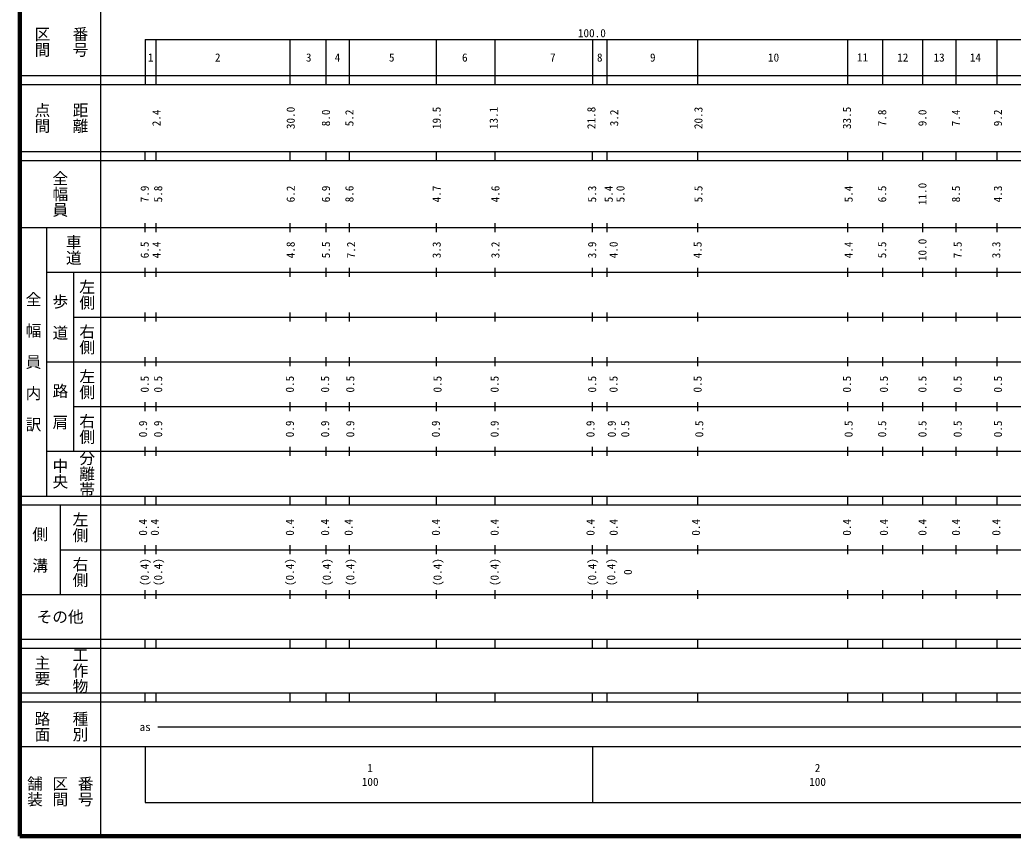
# Model space of a CAD drawing. Units: millimetres, scale not verified. Extents: x 40000 to 680000, y 20000 to 380000.
# Drawn here: x 40000 to 261996, y 20000 to 202409 of the extents above; entities that cross this region are included whole.
import ezdxf
from ezdxf.enums import TextEntityAlignment as Align

# ---------------------------------------------------------------- set-up
doc = ezdxf.new("R2010")
doc.units = ezdxf.units.MM
doc.header["$LTSCALE"] = 1000
doc.layers.add('M-TTL', color=2, linetype='Continuous', lineweight=140)
doc.layers.add('M-TTL-BAND', color=7, linetype='Continuous', lineweight=25)
doc.styles.add('@ＭＳ ゴシック', font='')
doc.styles.add('ＭＳ ゴシック', font='')
doc.styles.get('@ＭＳ ゴシック').set_extended_font_data('@MS Gothic')
doc.styles.get('ＭＳ ゴシック').set_extended_font_data('MS Gothic')

msp = doc.modelspace()

# ---------------------------------------------------------------- linework, layer by layer
at = {"layer": 'M-TTL'}
for p, q in [((40000, 380000), (40000, 20000)), ((40000, 20000), (680000, 20000))]:
    msp.add_line(p, q, dxfattribs=at)
at = {"layer": 'M-TTL-BAND'}
for p, q in [((58000, 370000), (58000, 20000)), ((68000, 198000), (579000, 198000)), ((68000, 198000), (68000, 188000)), ((70370, 198000), (70370, 188000)), ((100370, 198000), (100370, 188000)), ((108370, 198000), (108370, 188000)), ((113570, 198000), (113570, 188000)), ((133070, 198000), (133070, 188000)), ((146170, 198000), (146170, 188000)), ((168000, 198000), (168000, 188000)), ((171170, 198000), (171170, 188000)), ((191470, 198000), (191470, 188000)), ((224970, 198000), (224970, 188000)), ((232770, 198000), (232770, 188000)), ((241770, 198000), (241770, 188000)), ((249170, 198000), (249170, 188000)), ((258370, 198000), (258370, 188000)), ((40000, 190000), (579000, 190000)), ((40000, 188000), (579000, 188000)), ((40000, 173000), (579000, 173000)), ((40000, 171000), (579000, 171000)), ((68000, 171000), (68000, 173000)), ((70370, 173000), (70370, 171000)), ((100370, 173000), (100370, 171000)), ((108370, 173000), (108370, 171000)), ((113570, 173000), (113570, 171000)), ((133070, 173000), (133070, 171000)), ((146170, 173000), (146170, 171000)), ((168000, 171000), (168000, 173000)), ((171170, 173000), (171170, 171000)), ((191470, 173000), (191470, 171000)), ((224970, 173000), (224970, 171000)), ((232770, 173000), (232770, 171000)), ((241770, 173000), (241770, 171000)), ((249170, 173000), (249170, 171000)), ((258370, 173000), (258370, 171000)), ((40000, 156000), (579000, 156000)), ((46000, 96000), (46000, 156000)), ((68000, 155000), (68000, 157000)), ((70370, 157000), (70370, 155000)), ((100370, 157000), (100370, 155000)), ((108370, 157000), (108370, 155000)), ((113570, 157000), (113570, 155000)), ((133070, 157000), (133070, 155000)), ((146170, 157000), (146170, 155000)), ((168000, 155000), (168000, 157000)), ((171170, 157000), (171170, 155000)), ((191470, 157000), (191470, 155000)), ((224970, 157000), (224970, 155000)), ((232770, 157000), (232770, 155000)), ((241770, 157000), (241770, 155000)), ((249170, 157000), (249170, 155000)), ((258370, 157000), (258370, 155000)), ((68000, 145000), (68000, 147000)), ((70370, 147000), (70370, 145000)), ((100370, 147000), (100370, 145000)), ((108370, 147000), (108370, 145000)), ((113570, 147000), (113570, 145000)), ((133070, 147000), (133070, 145000)), ((146170, 147000), (146170, 145000)), ((168000, 145000), (168000, 147000)), ((171170, 147000), (171170, 145000)), ((191470, 147000), (191470, 145000)), ((224970, 147000), (224970, 145000)), ((232770, 147000), (232770, 145000)), ((241770, 147000), (241770, 145000)), ((249170, 147000), (249170, 145000)), ((258370, 147000), (258370, 145000)), ((46000, 146000), (579000, 146000)), ((52000, 146000), (52000, 106000)), ((52000, 136000), (579000, 136000)), ((68000, 135000), (68000, 137000)), ((70370, 137000), (70370, 135000)), ((100370, 137000), (100370, 135000)), ((108370, 137000), (108370, 135000)), ((113570, 137000), (113570, 135000)), ((133070, 137000), (133070, 135000)), ((146170, 137000), (146170, 135000)), ((168000, 135000), (168000, 137000)), ((171170, 137000), (171170, 135000)), ((191470, 137000), (191470, 135000)), ((224970, 137000), (224970, 135000)), ((232770, 137000), (232770, 135000)), ((241770, 137000), (241770, 135000)), ((249170, 137000), (249170, 135000)), ((258370, 137000), (258370, 135000)), ((68000, 125000), (68000, 127000)), ((70370, 127000), (70370, 125000)), ((100370, 127000), (100370, 125000)), ((108370, 127000), (108370, 125000)), ((113570, 127000), (113570, 125000)), ((133070, 127000), (133070, 125000)), ((146170, 127000), (146170, 125000)), ((168000, 125000), (168000, 127000)), ((171170, 127000), (171170, 125000)), ((191470, 127000), (191470, 125000)), ((224970, 127000), (224970, 125000)), ((232770, 127000), (232770, 125000)), ((241770, 127000), (241770, 125000)), ((249170, 127000), (249170, 125000)), ((258370, 127000), (258370, 125000)), ((46000, 126000), (579000, 126000)), ((52000, 116000), (579000, 116000)), ((68000, 115000), (68000, 117000)), ((70370, 117000), (70370, 115000)), ((100370, 117000), (100370, 115000)), ((108370, 117000), (108370, 115000)), ((113570, 117000), (113570, 115000)), ((133070, 117000), (133070, 115000)), ((146170, 117000), (146170, 115000)), ((168000, 115000), (168000, 117000)), ((171170, 117000), (171170, 115000)), ((191470, 117000), (191470, 115000)), ((224970, 117000), (224970, 115000)), ((232770, 117000), (232770, 115000)), ((241770, 117000), (241770, 115000)), ((249170, 117000), (249170, 115000)), ((258370, 117000), (258370, 115000)), ((68000, 105000), (68000, 107000)), ((70370, 107000), (70370, 105000)), ((100370, 107000), (100370, 105000)), ((108370, 107000), (108370, 105000)), ((113570, 107000), (113570, 105000)), ((133070, 107000), (133070, 105000)), ((146170, 107000), (146170, 105000)), ((168000, 105000), (168000, 107000)), ((171170, 107000), (171170, 105000)), ((191470, 107000), (191470, 105000)), ((224970, 107000), (224970, 105000)), ((232770, 107000), (232770, 105000)), ((241770, 107000), (241770, 105000)), ((249170, 107000), (249170, 105000)), ((258370, 107000), (258370, 105000)), ((46000, 106000), (579000, 106000)), ((40000, 96000), (579000, 96000)), ((68000, 94000), (68000, 96000)), ((70370, 96000), (70370, 94000)), ((100370, 96000), (100370, 94000)), ((108370, 96000), (108370, 94000)), ((113570, 96000), (113570, 94000)), ((133070, 96000), (133070, 94000)), ((146170, 96000), (146170, 94000)), ((168000, 94000), (168000, 96000)), ((171170, 96000), (171170, 94000)), ((191470, 96000), (191470, 94000)), ((224970, 96000), (224970, 94000)), ((232770, 96000), (232770, 94000)), ((241770, 96000), (241770, 94000)), ((249170, 96000), (249170, 94000)), ((258370, 96000), (258370, 94000)), ((40000, 94000), (579000, 94000)), ((49000, 94000), (49000, 74000)), ((68000, 83000), (68000, 85000)), ((70370, 85000), (70370, 83000)), ((100370, 85000), (100370, 83000)), ((108370, 85000), (108370, 83000)), ((113570, 85000), (113570, 83000)), ((133070, 85000), (133070, 83000)), ((146170, 85000), (146170, 83000)), ((168000, 83000), (168000, 85000)), ((171170, 85000), (171170, 83000)), ((191470, 85000), (191470, 83000)), ((224970, 85000), (224970, 83000)), ((232770, 85000), (232770, 83000)), ((241770, 85000), (241770, 83000)), ((249170, 85000), (249170, 83000)), ((258370, 85000), (258370, 83000)), ((49000, 84000), (579000, 84000)), ((40000, 74000), (579000, 74000)), ((68000, 73000), (68000, 75000)), ((70370, 75000), (70370, 73000)), ((100370, 75000), (100370, 73000)), ((108370, 75000), (108370, 73000)), ((113570, 75000), (113570, 73000)), ((133070, 75000), (133070, 73000)), ((146170, 75000), (146170, 73000)), ((168000, 73000), (168000, 75000)), ((171170, 75000), (171170, 73000)), ((191470, 75000), (191470, 73000)), ((224970, 75000), (224970, 73000)), ((232770, 75000), (232770, 73000)), ((241770, 75000), (241770, 73000)), ((249170, 75000), (249170, 73000)), ((258370, 75000), (258370, 73000)), ((40000, 64000), (579000, 64000)), ((68000, 62000), (68000, 64000)), ((70370, 64000), (70370, 62000)), ((100370, 64000), (100370, 62000)), ((108370, 64000), (108370, 62000)), ((113570, 64000), (113570, 62000)), ((133070, 64000), (133070, 62000)), ((146170, 64000), (146170, 62000)), ((168000, 62000), (168000, 64000)), ((171170, 64000), (171170, 62000)), ((191470, 64000), (191470, 62000)), ((224970, 64000), (224970, 62000)), ((232770, 64000), (232770, 62000)), ((241770, 64000), (241770, 62000)), ((249170, 64000), (249170, 62000)), ((258370, 64000), (258370, 62000)), ((40000, 62000), (579000, 62000)), ((40000, 52000), (579000, 52000)), ((68000, 50000), (68000, 52000)), ((70370, 52000), (70370, 50000)), ((100370, 52000), (100370, 50000)), ((108370, 52000), (108370, 50000)), ((113570, 52000), (113570, 50000)), ((133070, 52000), (133070, 50000)), ((146170, 52000), (146170, 50000)), ((168000, 50000), (168000, 52000)), ((171170, 52000), (171170, 50000)), ((191470, 52000), (191470, 50000)), ((224970, 52000), (224970, 50000)), ((232770, 52000), (232770, 50000)), ((241770, 52000), (241770, 50000)), ((249170, 52000), (249170, 50000)), ((258370, 52000), (258370, 50000)), ((40000, 50000), (579000, 50000)), ((70805, 44406), (455539, 44406)), ((40000, 40000), (579000, 40000)), ((68000, 40000), (68000, 27500)), ((168000, 40000), (168000, 27500)), ((68000, 27500), (579000, 27500))]:
    msp.add_line(p, q, dxfattribs=at)

# ---------------------------------------------------------------- texts
for s, height, rotation, style, p in [('区間', 2566, 270, '@ＭＳ ゴシック', (45000, 197500)), ('番号', 2566, 270, '@ＭＳ ゴシック', (53500, 197500)), ('点間', 2566, 270, '@ＭＳ ゴシック', (45000, 180500)), ('距離', 2566, 270, '@ＭＳ ゴシック', (53500, 180500)), ('2.4', 1833, 90, 'ＭＳ ゴシック', (70517, 180500)), ('30.0', 1833, 90, 'ＭＳ ゴシック', (100518, 180500)), ('8.0', 1833, 90, 'ＭＳ ゴシック', (108393, 180500)), ('5.2', 1833, 90, 'ＭＳ ゴシック', (113643, 180500)), ('19.5', 1833, 90, 'ＭＳ ゴシック', (133144, 180500)), ('13.1', 1833, 90, 'ＭＳ ゴシック', (145894, 180500)), ('21.8', 1833, 90, 'ＭＳ ゴシック', (167724, 180500)), ('3.2', 1833, 90, 'ＭＳ ゴシック', (172815, 180500)), ('20.3', 1833, 90, 'ＭＳ ゴシック', (191646, 180500)), ('33.5', 1833, 90, 'ＭＳ ゴシック', (224835, 180500)), ('7.8', 1833, 90, 'ＭＳ ゴシック', (232710, 180500)), ('9.0', 1833, 90, 'ＭＳ ゴシック', (241710, 180500)), ('7.4', 1833, 90, 'ＭＳ ゴシック', (249211, 180500)), ('9.2', 1833, 90, 'ＭＳ ゴシック', (258586, 180500)), ('全幅員', 2566, 270, '@ＭＳ ゴシック', (49000, 163500)), ('7.9', 1833, 90, 'ＭＳ ゴシック', (67891, 163500)), ('5.8', 1833, 90, 'ＭＳ ゴシック', (70892, 163500)), ('6.2', 1833, 90, 'ＭＳ ゴシック', (100518, 163500)), ('6.9', 1833, 90, 'ＭＳ ゴシック', (108393, 163500)), ('8.6', 1833, 90, 'ＭＳ ゴシック', (113643, 163500)), ('4.7', 1833, 90, 'ＭＳ ゴシック', (133144, 163500)), ('4.6', 1833, 90, 'ＭＳ ゴシック', (146269, 163500)), ('5.3', 1833, 90, 'ＭＳ ゴシック', (167891, 163500)), ('5.4', 1833, 90, 'ＭＳ ゴシック', (171595, 163500)), ('5.0', 1833, 90, 'ＭＳ ゴシック', (174220, 163500)), ('5.5', 1833, 90, 'ＭＳ ゴシック', (191646, 163500)), ('5.4', 1833, 90, 'ＭＳ ゴシック', (225210, 163500)), ('6.5', 1833, 90, 'ＭＳ ゴシック', (232710, 163500)), ('11.0', 1833, 90, 'ＭＳ ゴシック', (241710, 163500)), ('8.5', 1833, 90, 'ＭＳ ゴシック', (249211, 163500)), ('4.3', 1833, 90, 'ＭＳ ゴシック', (258586, 163500)), ('車道', 2566, 270, '@ＭＳ ゴシック', (52000, 151000)), ('10.0', 1833, 90, 'ＭＳ ゴシック', (241710, 151000)), ('6.5', 1833, 90, 'ＭＳ ゴシック', (67891, 151000)), ('4.4', 1833, 90, 'ＭＳ ゴシック', (70517, 151000)), ('4.8', 1833, 90, 'ＭＳ ゴシック', (100518, 151000)), ('5.5', 1833, 90, 'ＭＳ ゴシック', (108393, 151000)), ('7.2', 1833, 90, 'ＭＳ ゴシック', (114018, 151000)), ('3.3', 1833, 90, 'ＭＳ ゴシック', (133144, 151000)), ('3.2', 1833, 90, 'ＭＳ ゴシック', (146269, 151000)), ('3.9', 1833, 90, 'ＭＳ ゴシック', (167891, 151000)), ('4.0', 1833, 90, 'ＭＳ ゴシック', (172693, 151000)), ('4.5', 1833, 90, 'ＭＳ ゴシック', (191458, 151000)), ('4.4', 1833, 90, 'ＭＳ ゴシック', (225210, 151000)), ('5.5', 1833, 90, 'ＭＳ ゴシック', (232710, 151000)), ('7.5', 1833, 90, 'ＭＳ ゴシック', (249586, 151000)), ('3.3', 1833, 90, 'ＭＳ ゴシック', (258211, 151000)), ('左側', 2566, 270, '@ＭＳ ゴシック', (55000, 141000)), ('全\u3000幅\u3000員\u3000内\u3000訳', 2566, 270, '@ＭＳ ゴシック', (43000, 126000)), ('歩\u3000道', 2566, 270, '@ＭＳ ゴシック', (49000, 136000)), ('右側', 2566, 270, '@ＭＳ ゴシック', (55000, 131000)), ('左側', 2566, 270, '@ＭＳ ゴシック', (55000, 121000)), ('0.5', 1833, 90, 'ＭＳ ゴシック', (67891, 121000)), ('0.5', 1833, 90, 'ＭＳ ゴシック', (70892, 121000)), ('0.5', 1833, 90, 'ＭＳ ゴシック', (100330, 121000)), ('0.5', 1833, 90, 'ＭＳ ゴシック', (108205, 121000)), ('0.5', 1833, 90, 'ＭＳ ゴシック', (113831, 121000)), ('0.5', 1833, 90, 'ＭＳ ゴシック', (133331, 121000)), ('0.5', 1833, 90, 'ＭＳ ゴシック', (146082, 121000)), ('0.5', 1833, 90, 'ＭＳ ゴシック', (167891, 121000)), ('0.5', 1833, 90, 'ＭＳ ゴシック', (172663, 121000)), ('0.5', 1833, 90, 'ＭＳ ゴシック', (191458, 121000)), ('0.5', 1833, 90, 'ＭＳ ゴシック', (224835, 121000)), ('0.5', 1833, 90, 'ＭＳ ゴシック', (233085, 121000)), ('0.5', 1833, 90, 'ＭＳ ゴシック', (241710, 121000)), ('0.5', 1833, 90, 'ＭＳ ゴシック', (249586, 121000)), ('0.5', 1833, 90, 'ＭＳ ゴシック', (258586, 121000)), ('路\u3000肩', 2566, 270, '@ＭＳ ゴシック', (49000, 116000)), ('右側', 2566, 270, '@ＭＳ ゴシック', (55000, 111000)), ('0.9', 1833, 90, 'ＭＳ ゴシック', (67516, 111000)), ('0.9', 1833, 90, 'ＭＳ ゴシック', (70892, 111000)), ('0.9', 1833, 90, 'ＭＳ ゴシック', (100330, 111000)), ('0.9', 1833, 90, 'ＭＳ ゴシック', (108205, 111000)), ('0.9', 1833, 90, 'ＭＳ ゴシック', (113831, 111000)), ('0.9', 1833, 90, 'ＭＳ ゴシック', (132956, 111000)), ('0.9', 1833, 90, 'ＭＳ ゴシック', (146082, 111000)), ('0.9', 1833, 90, 'ＭＳ ゴシック', (167516, 111000)), ('0.9', 1833, 90, 'ＭＳ ゴシック', (172279, 111000)), ('0.5', 1833, 90, 'ＭＳ ゴシック', (175279, 111000)), ('0.5', 1833, 90, 'ＭＳ ゴシック', (191833, 111000)), ('0.5', 1833, 90, 'ＭＳ ゴシック', (225210, 111000)), ('0.5', 1833, 90, 'ＭＳ ゴシック', (232710, 111000)), ('0.5', 1833, 90, 'ＭＳ ゴシック', (241710, 111000)), ('0.5', 1833, 90, 'ＭＳ ゴシック', (249586, 111000)), ('0.5', 1833, 90, 'ＭＳ ゴシック', (258586, 111000)), ('中央', 2566, 270, '@ＭＳ ゴシック', (49000, 101000)), ('分離帯', 2566, 270, '@ＭＳ ゴシック', (55000, 101000)), ('左側', 2566, 270, '@ＭＳ ゴシック', (53500, 89000)), ('側\u3000溝', 2566, 270, '@ＭＳ ゴシック', (44500, 84000)), ('0.4', 1833, 90, 'ＭＳ ゴシック', (67516, 89000)), ('0.4', 1833, 90, 'ＭＳ ゴシック', (70142, 89000)), ('0.4', 1833, 90, 'ＭＳ ゴシック', (100330, 89000)), ('0.4', 1833, 90, 'ＭＳ ゴシック', (108205, 89000)), ('0.4', 1833, 90, 'ＭＳ ゴシック', (113456, 89000)), ('0.4', 1833, 90, 'ＭＳ ゴシック', (132956, 89000)), ('0.4', 1833, 90, 'ＭＳ ゴシック', (146082, 89000)), ('0.4', 1833, 90, 'ＭＳ ゴシック', (167516, 89000)), ('0.4', 1833, 90, 'ＭＳ ゴシック', (172693, 89000)), ('0.4', 1833, 90, 'ＭＳ ゴシック', (191083, 89000)), ('0.4', 1833, 90, 'ＭＳ ゴシック', (224835, 89000)), ('0.4', 1833, 90, 'ＭＳ ゴシック', (233085, 89000)), ('0.4', 1833, 90, 'ＭＳ ゴシック', (241710, 89000)), ('0.4', 1833, 90, 'ＭＳ ゴシック', (249211, 89000)), ('0.4', 1833, 90, 'ＭＳ ゴシック', (258211, 89000)), ('右側', 2566, 270, '@ＭＳ ゴシック', (53500, 79000)), ('(0.4)', 1833, 90, 'ＭＳ ゴシック', (67891, 79000)), ('(0.4)', 1833, 90, 'ＭＳ ゴシック', (70892, 79000)), ('(0.4)', 1833, 90, 'ＭＳ ゴシック', (100330, 79000)), ('(0.4)', 1833, 90, 'ＭＳ ゴシック', (108580, 79000)), ('(0.4)', 1833, 90, 'ＭＳ ゴシック', (113831, 79000)), ('(0.4)', 1833, 90, 'ＭＳ ゴシック', (133331, 79000)), ('(0.4)', 1833, 90, 'ＭＳ ゴシック', (146082, 79000)), ('(0.4)', 1833, 90, 'ＭＳ ゴシック', (167891, 79000)), ('(0.4)', 1833, 90, 'ＭＳ ゴシック', (172148, 79000)), ('0', 1833, 90, 'ＭＳ ゴシック', (175898, 79000)), ('主要', 2566, 270, '@ＭＳ ゴシック', (45000, 57000)), ('工作物', 2566, 270, '@ＭＳ ゴシック', (53500, 57000)), ('路面', 2566, 270, '@ＭＳ ゴシック', (45000, 44500)), ('種別', 2566, 270, '@ＭＳ ゴシック', (53500, 44500)), ('舗装', 2566, 270, '@ＭＳ ゴシック', (43333, 30000)), ('番号', 2566, 270, '@ＭＳ ゴシック', (54667, 30000)), ('区間', 2566, 270, '@ＭＳ ゴシック', (49000, 30000))]:
    msp.add_text(s, height=height, rotation=rotation, dxfattribs=dict(at, style=style)).set_placement(p, align=Align.MIDDLE_CENTER)
at = {"layer": 'M-TTL-BAND', "style": 'ＭＳ ゴシック'}
for s, height, p in [('100.0', 1833, (167844, 199445)), ('1', 1833, (69222, 194000)), ('2', 1833, (84222, 194000)), ('3', 1833, (104556, 194000)), ('4', 1833, (111001, 194000)), ('5', 1833, (123113, 194000)), ('6', 1833, (139447, 194000)), ('7', 1833, (159114, 194000)), ('8', 1833, (169600, 194000)), ('9', 1833, (181448, 194000)), ('10', 1833, (208449, 194000)), ('11', 1833, (228339, 194034)), ('12', 1833, (237339, 194000)), ('13', 1833, (245450, 194000)), ('14', 1833, (253562, 194000)), ('その他', 2566, (49000, 69000)), ('as', 1833, (68006, 44406)), ('1', 1833, (118288, 35238)), ('2', 1833, (218288, 35238)), ('100', 1833, (118288, 32131)), ('100', 1833, (218288, 32131))]:
    msp.add_text(s, height=height, dxfattribs=at).set_placement(p, align=Align.MIDDLE_CENTER)

doc.saveas('drawing.dxf')
